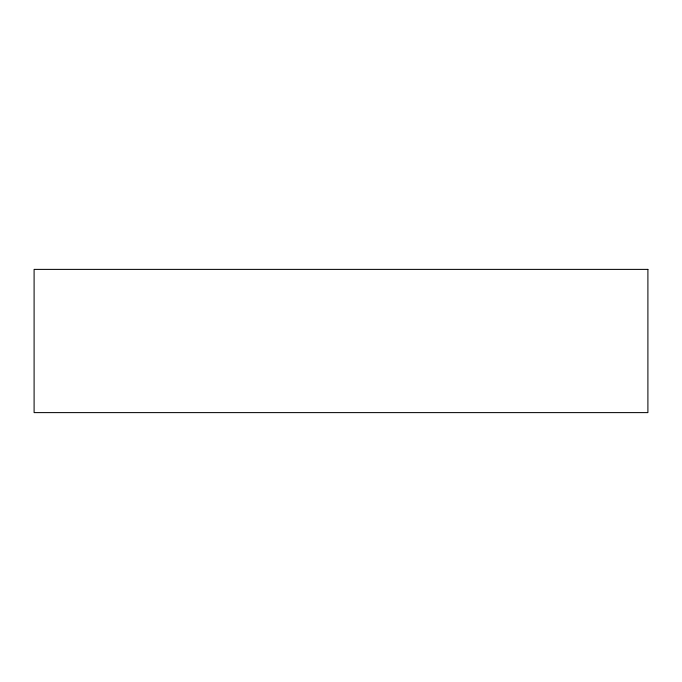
<?xml version="1.0" encoding="UTF-8"?>
<svg xmlns="http://www.w3.org/2000/svg" width="682" height="682" viewBox="0 0 682 682"><rect width="100%" height="100%" fill="white"/><g stroke="black" fill="none" stroke-linecap="round" stroke-linejoin="round"><path stroke-width="1.02" d="M647.9 269.39L34.1 269.39L34.1 412.61L647.9 412.61L647.9 269.39"/></g></svg>
